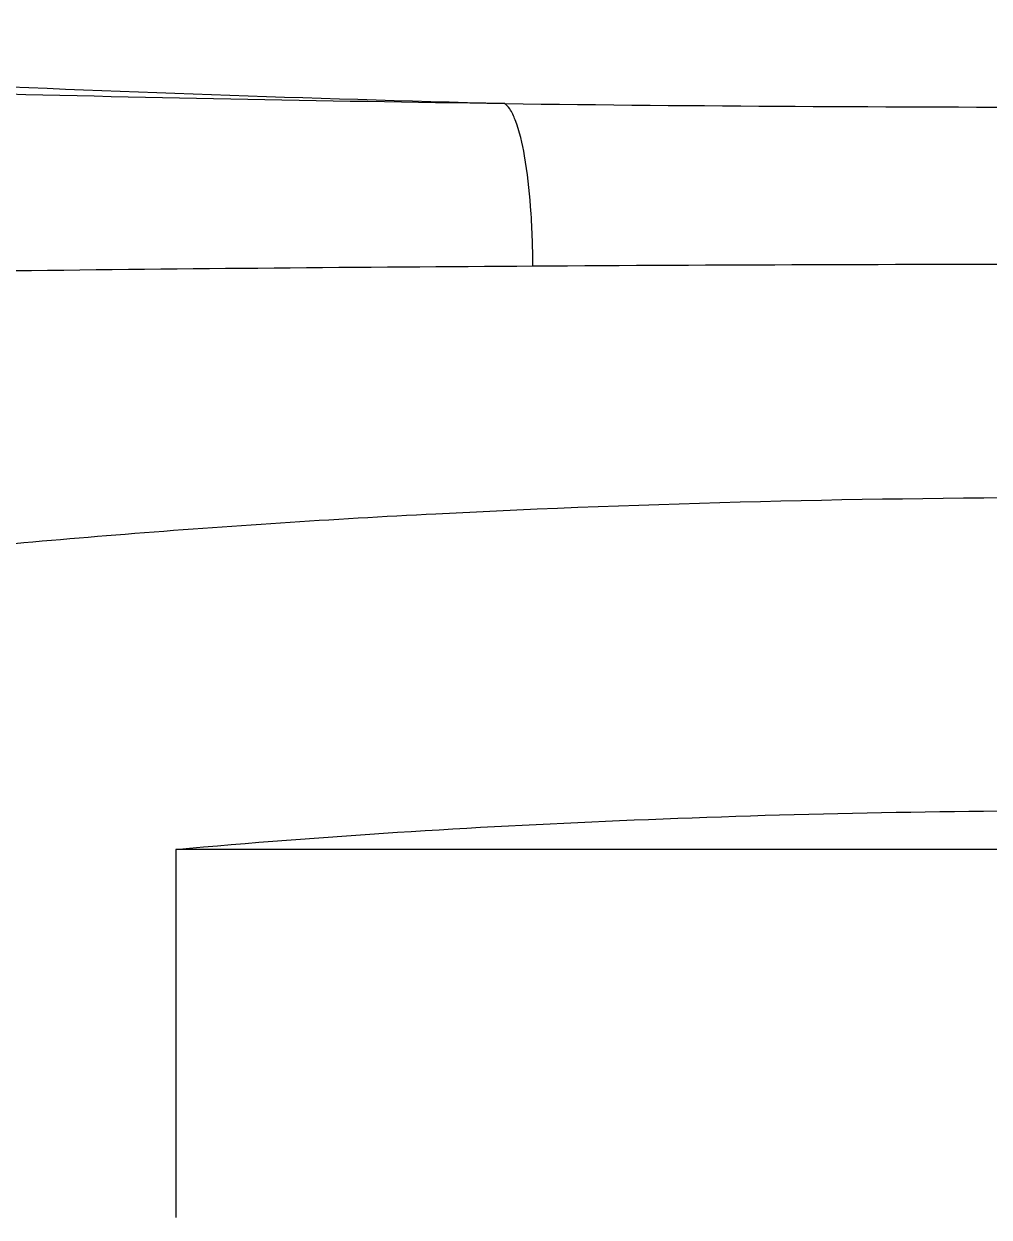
# Model space of a CAD drawing. Header units: millimetres. Extents: x 3817 to 4149, y 28263 to 28669.
# Drawn here: x 4075.64 to 4081.04, y 28553.89 to 28560.56 of the extents above; entities that cross this region are included whole.
import ezdxf

# ---------------------------------------------------------------- set-up
doc = ezdxf.new("R2010")
doc.units = ezdxf.units.MM

msp = doc.modelspace()

# ---------------------------------------------------------------- linework, layer by layer
for points, knots in [([(4069.6431, 28560.5621), (4070.3571, 28560.5078), (4071.0711, 28560.4575), (4071.7861, 28560.4124), (4071.7861, 28560.4124), (4073.9639, 28560.2729), (4076.1459, 28560.1713), (4078.3279, 28560.1179)], [0, 0, 0, 0, 0.5, 0.5, 0.5, 0.5, 1, 1, 1, 1]), ([(4078.49, 28559.206), (4078.4889, 28559.3178), (4078.4858, 28559.4296), (4078.4766, 28559.5404), (4078.4766, 28559.5404), (4078.4694, 28559.6348), (4078.4592, 28559.7302), (4078.4428, 28559.8246), (4078.4428, 28559.8246), (4078.4305, 28559.8923), (4078.4161, 28559.961), (4078.3904, 28560.0246), (4078.3904, 28560.0246), (4078.3822, 28560.0461), (4078.373, 28560.0667), (4078.3607, 28560.0861), (4078.3607, 28560.0861), (4078.3515, 28560.0985), (4078.3412, 28560.1108), (4078.3279, 28560.1179)], [0, 0, 0, 0, 0.2, 0.2, 0.2, 0.2, 0.4, 0.4, 0.4, 0.4, 0.6, 0.6, 0.6, 0.6, 0.8, 0.8, 0.8, 0.8, 1, 1, 1, 1]), ([(4069.5426, 28553.8901), (4069.2625, 28553.9814), (4068.9845, 28554.0829), (4068.7147, 28554.203), (4068.7147, 28554.203), (4068.5044, 28554.2973), (4068.2982, 28554.403), (4068.1085, 28554.5343), (4068.1085, 28554.5343), (4068.0325, 28554.5866), (4067.9597, 28554.642), (4067.892, 28554.7046), (4067.892, 28554.7046), (4067.8346, 28554.7569), (4067.7812, 28554.8144), (4067.735, 28554.8769), (4067.735, 28554.8769), (4067.6961, 28554.9313), (4067.6622, 28554.9898), (4067.6376, 28555.0513), (4067.6376, 28555.0513), (4067.616, 28555.1077), (4067.6037, 28555.1672), (4067.6007, 28555.2267), (4067.6007, 28555.2267), (4067.5986, 28555.2862), (4067.6068, 28555.3457), (4067.6243, 28555.4022), (4067.6243, 28555.4022), (4067.6437, 28555.4637), (4067.6725, 28555.5222), (4067.7084, 28555.5766), (4067.7084, 28555.5766), (4067.7494, 28555.6402), (4067.7986, 28555.6966), (4067.852, 28555.7499), (4067.852, 28555.7499), (4067.9146, 28555.8125), (4067.9833, 28555.8689), (4068.0551, 28555.9212), (4068.0551, 28555.9212), (4068.2346, 28556.0525), (4068.4326, 28556.1592), (4068.6357, 28556.2536), (4068.6357, 28556.2536), (4068.8973, 28556.3757), (4069.1661, 28556.4772), (4069.44, 28556.5685), (4069.44, 28556.5685), (4069.7734, 28556.6804), (4070.1119, 28556.7758), (4070.4535, 28556.8609), (4070.4535, 28556.8609), (4070.8526, 28556.9614), (4071.2547, 28557.0476), (4071.6589, 28557.1256), (4071.6589, 28557.1256), (4072.1164, 28557.2128), (4072.576, 28557.2897), (4073.0366, 28557.3574), (4073.0366, 28557.3574), (4073.5434, 28557.4323), (4074.0522, 28557.4969), (4074.561, 28557.5533), (4074.561, 28557.5533), (4075.1088, 28557.6139), (4075.6576, 28557.6652), (4076.2075, 28557.7083), (4076.2075, 28557.7083), (4076.7871, 28557.7544), (4077.3667, 28557.7924), (4077.9463, 28557.8221), (4077.9463, 28557.8221), (4079.1567, 28557.8837), (4080.3693, 28557.9134), (4081.5818, 28557.9134)], [0, 0, 0, 0, 0.052632, 0.052632, 0.052632, 0.052632, 0.105263, 0.105263, 0.105263, 0.105263, 0.157895, 0.157895, 0.157895, 0.157895, 0.210526, 0.210526, 0.210526, 0.210526, 0.263158, 0.263158, 0.263158, 0.263158, 0.315789, 0.315789, 0.315789, 0.315789, 0.368421, 0.368421, 0.368421, 0.368421, 0.421053, 0.421053, 0.421053, 0.421053, 0.473684, 0.473684, 0.473684, 0.473684, 0.526316, 0.526316, 0.526316, 0.526316, 0.578947, 0.578947, 0.578947, 0.578947, 0.631579, 0.631579, 0.631579, 0.631579, 0.684211, 0.684211, 0.684211, 0.684211, 0.736842, 0.736842, 0.736842, 0.736842, 0.789474, 0.789474, 0.789474, 0.789474, 0.842105, 0.842105, 0.842105, 0.842105, 0.894737, 0.894737, 0.894737, 0.894737, 0.947368, 0.947368, 0.947368, 0.947368, 1, 1, 1, 1]), ([(4076.4916, 28555.9448), (4077.3174, 28556.0187), (4078.1453, 28556.071), (4078.9741, 28556.1059), (4078.9741, 28556.1059), (4079.843, 28556.1428), (4080.7129, 28556.1613), (4081.5818, 28556.1613)], [0, 0, 0, 0, 0.5, 0.5, 0.5, 0.5, 1, 1, 1, 1])]:
    msp.add_open_spline(points, degree=3, knots=knots)
for points in [[(4075.2698, 28560.1774), (4076.2895, 28560.1508), (4077.3082, 28560.1313), (4078.3279, 28560.1179)], [(4078.333, 28560.1159), (4079.4163, 28560.1026), (4080.4985, 28560.0964), (4081.5818, 28560.0964)], [(4078.49, 28559.206), (4077.5246, 28559.2008), (4076.5583, 28559.1916), (4075.593, 28559.1803)], [(4081.5818, 28559.2173), (4080.5509, 28559.2162), (4079.5209, 28559.2132), (4078.49, 28559.206)], [(4086.6721, 28555.9448), (4086.6721, 28555.9448), (4076.4916, 28555.9448), (4076.4916, 28555.9448)], [(4076.4916, 28555.9448), (4076.4916, 28555.9448), (4076.4916, 28553.8849), (4076.4916, 28553.8849)]]:
    msp.add_open_spline(points, degree=3)

doc.saveas('drawing.dxf')
